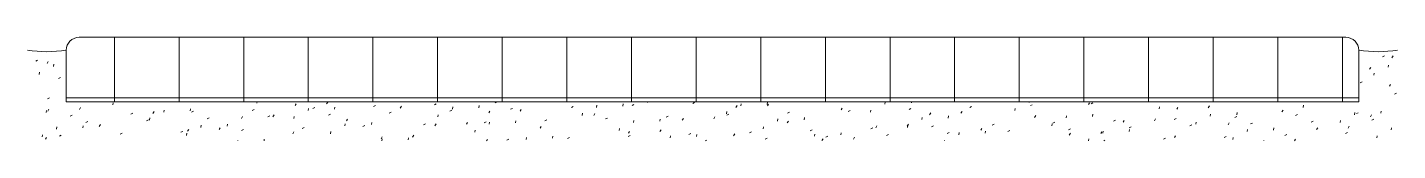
# Model space of a CAD drawing. Header units: metres. Extents: x -2 to 105, y 0 to 8.
import ezdxf

# ---------------------------------------------------------------- set-up
doc = ezdxf.new("R2010")
doc.units = ezdxf.units.M
doc.layers.add('A-DETL-GENF', color=92, linetype='Continuous', lineweight=18)
pattern_1 = [(27, (10070.229, 1538.324), (3.77829049, 3.0474614), [0.16764, -7.982, 0.16764, -4.432, -1]), (27, (10070.229, 1538.324), (3.77829049, 3.0474614), [-12.75, 0.16764, -0.83236]), (58, (10070.229, 1538.324), (1.66906841, 4.55814772), [0.16764, -7.932, 0.16764, -8.032, -1]), (58, (10070.229, 1538.324), (1.66906841, 4.55814772), [-16.3, 0.16764, -0.83236]), (81, (10070.229, 1538.324), (-0.24462463, 4.84795408), [0.16764, -7.832, 0.16764, -4.362, -1]), (81, (10070.229, 1538.324), (-0.24462463, 4.84795408), [-12.53, 0.16764, -0.83236])]

# ---------------------------------------------------------------- blocks, each defined once
blk = doc.blocks.new('42 wandtegel - tegel-1444397-00_0 Basismaterialen')
at = {"layer": 'A-DETL-GENF', "lineweight": 13}
h = blk.add_hatch(dxfattribs=at)
h.set_pattern_fill('FP_686', color=256, style=0, pattern_type=2)
h.set_pattern_definition([(0, (10070.229, 1538.324), (0, 5), []), (90, (10070.229, 1538.324), (-5, 3e-16), [])])
h.paths.add_polyline_path([(101.5, 3), (101.47, 7.26), (101.37, 7.5), (101.21, 7.71), (101, 7.87), (100.76, 7.97), (100.5, 8), (2.24, 7.97), (2, 7.87), (1.79, 7.71), (1.63, 7.5), (1.53, 7.26), (1.5, 7), (1.5, 3)])
h = blk.add_hatch(dxfattribs=at)
h.set_pattern_fill('FP_685', color=256, style=0, pattern_type=2)
h.set_pattern_definition(pattern_1)
h.paths.add_polyline_path([(1.5, 0), (1.5, 7), (0, 6.89), (-1.5, 7), (-1.5, 0)])
h = blk.add_hatch(dxfattribs=at)
h.set_pattern_fill('FP_685', color=256, style=0, pattern_type=2)
h.set_pattern_definition(pattern_1)
h.paths.add_polyline_path([(101.5, 0), (104.5, 0), (104.5, 7), (103, 6.89), (101.5, 7), (101.5, 3)])
h = blk.add_hatch(dxfattribs=at)
h.set_pattern_fill('FP_685', color=256, style=0, pattern_type=2)
h.set_pattern_definition(pattern_1)
h.paths.add_polyline_path([(2.5, 0), (101.5, 0), (101.5, 3), (1.5, 3), (1.5, 0)])
at = {"layer": 'A-DETL-GENF'}
for p, q in [((100.5, 8), (2.5, 8)), ((1.5, 7), (1.5, 3)), ((101.5, 3), (101.5, 7)), ((1.5, 3), (101.5, 3))]:
    blk.add_line(p, q, dxfattribs=at)
for centre, radius, start, end in [((2.5, 7), 1, 90, 180), ((100.5, 7), 1, 360, 90), ((0, 16.8), 9.91, 261.296, 278.704), ((103, 16.8), 9.91, 261.296, 278.704)]:
    blk.add_arc(centre, radius, start, end, dxfattribs=at)

msp = doc.modelspace()

# ---------------------------------------------------------------- block references
msp.add_blockref('42 wandtegel - tegel-1444397-00_0 Basismaterialen', (0, 0))

doc.saveas('drawing.dxf')
